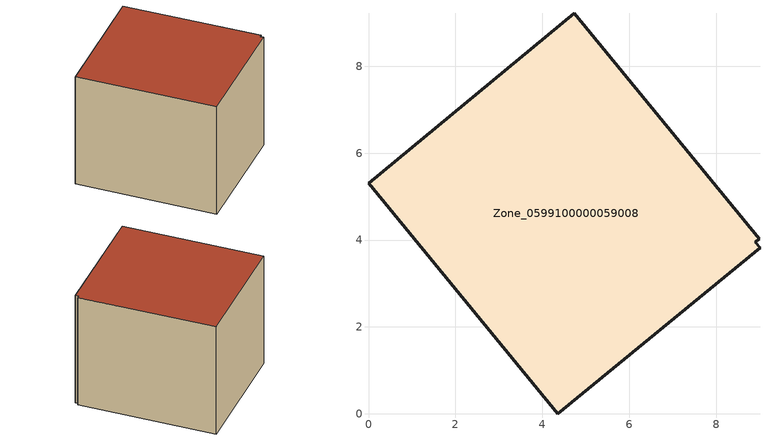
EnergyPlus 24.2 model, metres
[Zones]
Zone_0599100000059008
 floor ground (C_G): 8.99,4.03 8.9,3.95 9.01,3.83 4.36,0 0,5.31 4.73,9.22 z1.96
 wall outside (C_F): 8.99,4.03 4.73,9.22 0,5.31 4.36,0 9.01,3.83 8.9,3.95 8.99,4.03 z1.96:7.83
 roof outside (C_R): 8.9,3.95 8.99,4.03 4.73,9.22 0,5.31 4.36,0 9.01,3.83 z7.83
[BUILDING]
Pand.0599100000059008: North Axis=0; Terrain=City; Loads Convergence Tolerance Value=0.04; Temperature Convergence Tolerance Value=0.4; Solar Distribution=FullExterior; Maximum Number of Warmup Days=25; Minimum Number of Warmup Days=1
[Site:Location]
Rotterdam.The.Hague.AP_ZH_NLD Design_Conditions: Latitude=51.96; Longitude=4.45; Time Zone=1; Elevation=-4.5
[SITE:GROUNDTEMPERATURE:BUILDINGSURFACE]
18, 18, 18, 18, 18, 18, 18, 18, 18, 18, 18, 18
[MATERIAL] Thermal Absorptance=0.9; Solar Absorptance=0.7; Visible Absorptance=0.7
Name | Roughness | Thickness | Conductivity | Density | Specific Heat
G.TC.1946-1964 | MediumSmooth | 0.15 | 1 | 540 | 1210
F.TC.1946-1964 | Rough | 0.3 | 0.857143 | 1920 | 840
R.TC.1946-1964 | MediumRough | 0.2 | 0.235294 | 1500 | 1000
[CONSTRUCTION]
C_G: G.TC.1946-1964
C_F: F.TC.1946-1964
C_R: R.TC.1946-1964
[ZONE]
Zone_0599100000059008: Type=1; Multiplier=1; Ceiling Height=Autocalculate; Volume=Autocalculate; Floor Area=autocalculate; Part of Total Floor Area=Yes
[ZONEINFILTRATION:DESIGNFLOWRATE]
Infil_Zone_0599100000059008: Zone or ZoneList or Space or SpaceList=Zone_0599100000059008; Schedule=AlwaysOn; Design Flow Rate Calculation Method=Flow/Area; Flow Rate per Floor Area=0.003; Constant Term Coefficient=1; Temperature Term Coefficient=0; Velocity Term Coefficient=0; Velocity Squared Term Coefficient=0
[HVACTEMPLATE:ZONE:IDEALLOADSAIRSYSTEM]
Zone_0599100000059008: Maximum Heating Supply Air Temperature=50; Minimum Cooling Supply Air Temperature=13; Maximum Heating Supply Air Humidity Ratio=0.0156; Minimum Cooling Supply Air Humidity Ratio=0.0077; Heating Limit=NoLimit; Cooling Limit=NoLimit; Dehumidification Control Type=ConstantSensibleHeatRatio; Cooling Sensible Heat Ratio=0.7; Dehumidification Setpoint=60; Humidification Control Type=None; Humidification Setpoint=30; Outdoor Air Method=None; Outdoor Air Flow Rate per Person=0.00944; Outdoor Air Flow Rate per Zone Floor Area=0; Outdoor Air Flow Rate per Zone=0; Demand Controlled Ventilation Type=None; Outdoor Air Economizer Type=NoEconomizer; Heat Recovery Type=None; Sensible Heat Recovery Effectiveness=0.7; Latent Heat Recovery Effectiveness=0.65
[ZONECONTROL:THERMOSTAT]
ThermostatControl_Zone_0599100000059008: Zone or ZoneList=Zone_0599100000059008; Control Type Schedule=DualSetpointControlType; Control 1=Thermostat_Zone_0599100000059008; Temperature Difference Between Cutout And Setpoint=0
[THERMOSTATSETPOINT:DUALSETPOINT]
Thermostat_Zone_0599100000059008: Heating Setpoint Temperature Schedule=HeatingSetpoint_Zone_0599100000059008; Cooling Setpoint Temperature Schedule=CoolingSetpoint_Zone_0599100000059008
[SCHEDULE:COMPACT]
HeatingSetpoint_Zone_0599100000059008: Through: 12/31, For: AllDays, Until: 24:00, 21
CoolingSetpoint_Zone_0599100000059008: Through: 12/31, For: AllDays, Until: 24:00, 24
DualSetpointControlType: Through: 12/31, For: AllDays, Until: 24:00, 4
AlwaysOn: Through: 12/31, For: AllDays, Until: 24:00, 1
